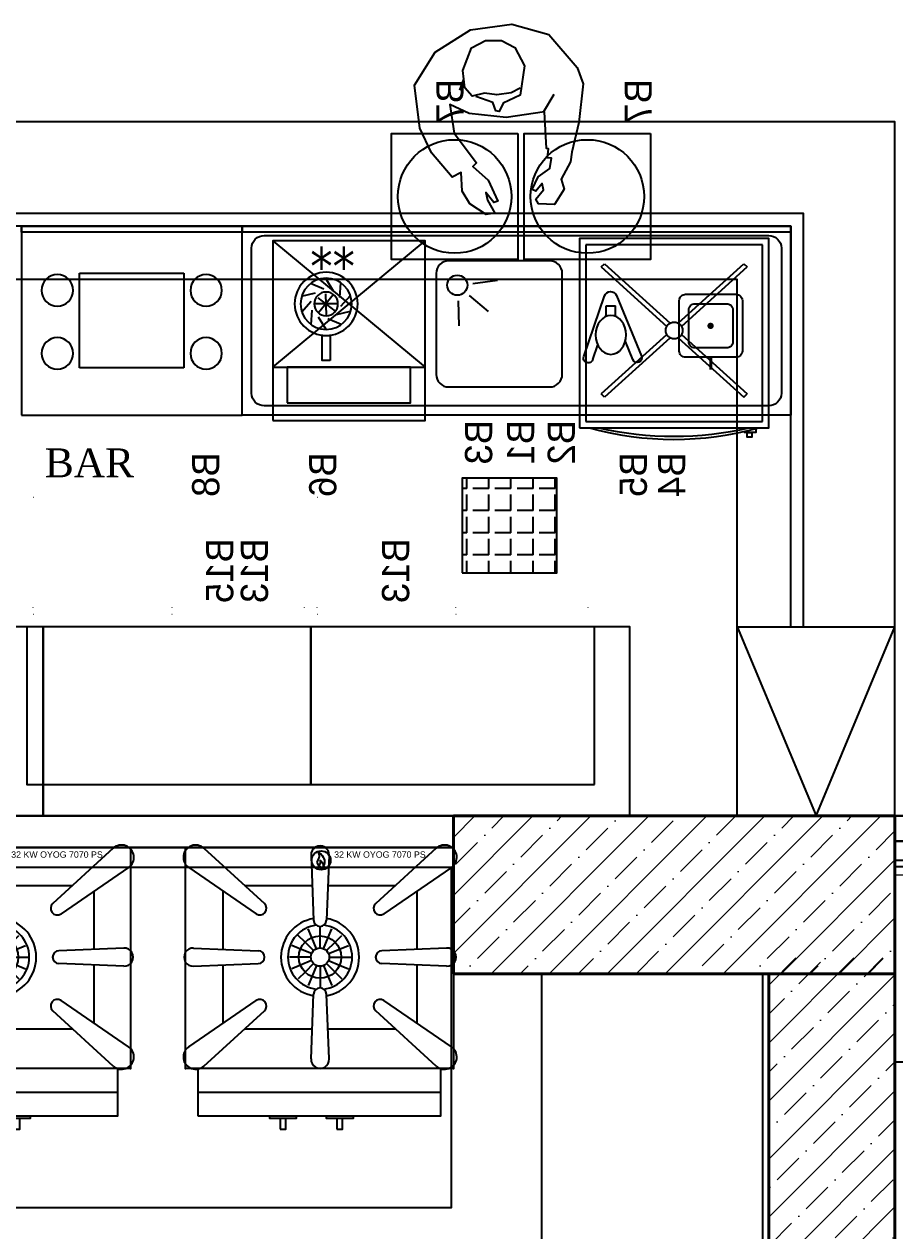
# Model space of a CAD drawing. Header units: millimetres. Extents: x 1531071 to 1560283, y -701792 to -691067.
# Drawn here: x 1553351.1 to 1553627.2, y -699706.7 to -699324.2 of the extents above; entities that cross this region are included whole.
import ezdxf
from ezdxf.enums import TextEntityAlignment as Align

# ---------------------------------------------------------------- set-up
doc = ezdxf.new("R2010")
doc.units = ezdxf.units.MM
doc.header["$LTSCALE"] = 20
doc.header["$MEASUREMENT"] = 0
for name, pattern in [('DASHED', [19.05, 12.7, -6.35]), ('DOT', [6.35, 0, -6.35]), ('HIDDEN2', [4.7625, 3.175, -1.5875])]:
    doc.linetypes.add(name, pattern=pattern)
for name, color, linetype, lineweight in [('-DWG_DETAY4', 7, 'DOT', 18), ('0 CE EQUP', 7, 'Continuous', 18), ('GRC-Ekipman', 4, 'Continuous', 25), ('wall ext', 30, 'Continuous', 30)]:
    doc.layers.add(name, color=color, linetype=linetype, lineweight=lineweight)
for name, color, linetype in [('0 CE MDF', 30, 'Continuous'), ('Kıtc-002 Çizgi', 7, 'Continuous'), ('Kıtc-021 Gaz Tes Yazı 001', 3, 'Continuous'), ('Kıtc-024 Gaz Tes İşaretler', 3, 'Continuous'), ('PLEPO', 8, 'Continuous'), ('S2000-002 Çizgi', 7, 'Continuous'), ('set altı dolap', 92, 'Continuous'), ('SOŞUK ODA PANELİ', 4, 'Continuous')]:
    doc.layers.add(name, color=color, linetype=linetype)
for name, color, linetype, lineweight, true_color in [('Двери ArchiCAD_Ном._пера__23', 7, 'Continuous', 40, 0xff6600), ('Двери ArchiCAD_Ном._пера__47', 7, 'Continuous', 25, 0x373737), ('Конструктив - Колонны_Ном._пера__202', 7, 'Continuous', 0, 0x38637a), ('Конструктив - Колонны_Ном._пера__28', 7, 'Continuous', 40, 0xffe4e1), ('Конструктив - Перегородки_Ном._пера__47', 7, 'Continuous', 25, 0x373737)]:
    doc.layers.add(name, color=color, linetype=linetype, lineweight=lineweight, true_color=true_color)
doc.styles.get("Standard").update_dxf_attribs({"font": 'tahoma.ttf', "height": 10})
doc.styles.add('TAKSİM', font='GOTHIC.TTF', dxfattribs={"height": 20})
doc.styles.add('Times New  Roman', font='times.ttf')

# ---------------------------------------------------------------- blocks, each defined once
blk = doc.blocks.new('A$C723D60DA')
at = {"layer": 'S2000-002 Çizgi'}
for points in [[(0, 3.66), (60, 3.66), (60, 63.66), (0, 63.66)], [(53.17, 2.2), (54.63, 2.2), (54.63, 0.75), (53.17, 0.75)]]:
    blk.add_lwpolyline(points, close=True, dxfattribs=at)
at = {"layer": 'S2000-002 Çizgi', "linetype": 'DASHED', "ltscale": 0.5}
blk.add_lwpolyline([(2, 5.66), (58, 5.66), (58, 61.66), (2, 61.66)], close=True, dxfattribs=at)
for points in [[(6.84, 54.65), (7.88, 55.69)], [(6.84, 54.65), (27.66, 35.82)], [(7.88, 55.69), (28.7, 36.87)], [(31.37, 36.94), (52.12, 55.69)], [(32.41, 35.9), (53.16, 54.65)], [(52.12, 55.69), (53.16, 54.65)], [(27.59, 33.16), (6.84, 14.41)], [(28.63, 32.11), (7.88, 13.37)], [(31.3, 32.19), (52.12, 13.37)], [(32.34, 33.23), (53.16, 14.41)], [(7.88, 13.37), (6.84, 14.41)], [(52.12, 13.37), (53.16, 14.41)]]:
    blk.add_lwpolyline(points, dxfattribs=at)
at = {"layer": 'S2000-002 Çizgi'}
for points in [[(52.21, 3.18), (52.21, 3.66), (55.85, 3.66)], [(55.85, 3.31), (55.85, 2.2), (52.21, 2.2)]]:
    blk.add_lwpolyline(points, dxfattribs=at)
at = {"layer": 'S2000-002 Çizgi', "linetype": 'DASHED', "ltscale": 0.5}
blk.add_circle((30, 34.53), 2.67, dxfattribs=at)
at = {"layer": 'S2000-002 Çizgi'}
for centre, radius, start, end in [((29.9, 100.61), 100.61, 254.4941, 285.5059), ((29.9, 109.49), 108.49, 257.2819, 282.7181)]:
    blk.add_arc(centre, radius, start, end, dxfattribs=at)
blk = doc.blocks.new('A$C3C3A6592')
at = {"layer": 'S2000-002 Çizgi'}
for points in [[(0, 57), (48.31, 16.91)], [(0, 16.91), (48.31, 57)], [(0, 16.91), (48.31, 16.91)]]:
    blk.add_lwpolyline(points, dxfattribs=at)
for points in [[(0, 0), (48.31, 0), (48.31, 57), (0, 57)], [(4.59, 5.64), (43.71, 5.64), (43.71, 16.91), (4.59, 16.91)]]:
    blk.add_lwpolyline(points, close=True, dxfattribs=at)
blk.add_text('**', height=12, dxfattribs=at).set_placement((11.89, 43.01))
blk = doc.blocks.new('A$C0D0247C1')
at = {"layer": 'Kıtc-002 Çizgi'}
for points in [[(2, 0), (18, 0, 0.414214), (20, 2), (20, 18, 0.414214), (18, 20), (2, 20, 0.414214), (0, 18), (0, 2, 0.414214)], [(5, 3), (15, 3, 0.414214), (17, 5), (17, 15, 0.414214), (15, 17), (5, 17, 0.414214), (3, 15), (3, 5, 0.414214)]]:
    blk.add_lwpolyline(points, format="xyb", close=True, dxfattribs=at)
at = {"layer": 'Kıtc-002 Çizgi', "const_width": 1}
blk.add_lwpolyline([(9.53, 10.08, 1), (10.53, 10.08, 1)], format="xyb", close=True, dxfattribs=at)
blk.add_lwpolyline([(20, 10), (23.95, 10)], dxfattribs=at)
blk = doc.blocks.new('A$C4AF1199D')
at = {"layer": 'Kıtc-002 Çizgi'}
for points in [[(5.4, 24.63), (5.79, 20.04)], [(10.19, 26.12), (7.81, 22.18)], [(14.95, 24.51), (10.7, 22.72)], [(2.4, 20.6), (5.42, 17.12)], [(12.59, 19.94), (7.13, 15.7)], [(7.66, 20.97), (12.41, 15.17)], [(10.18, 21.16), (10, 14.25)], [(17.85, 20.42), (13.36, 21.46)], [(2.34, 15.58), (6.83, 14.54)], [(6.25, 18), (13.75, 18)], [(14.79, 11.37), (14.4, 15.96)], [(17.79, 15.4), (14.77, 18.88)], [(5.24, 11.49), (9.49, 13.28)], [(10, 9.88), (12.38, 13.82)]]:
    blk.add_lwpolyline(points, dxfattribs=at)
blk.add_lwpolyline([(8.75, 0), (11.25, 0), (11.25, 8), (8.75, 8)], close=True, dxfattribs=at)
for radius in [10, 8.12, 3.75]:
    blk.add_circle((10, 18), radius, dxfattribs=at)
blk = doc.blocks.new('A$C7D36761A')
at = {"layer": 'Kıtc-002 Çizgi'}
for points in [[(0, 20.47), (6.62, 1.21, 0.691141), (10.36, 1.1), (18.29, 20.3)], [(2.84, 21.45), (4.45, 16.75, 0.691141)]]:
    blk.add_lwpolyline(points, format="xyb", dxfattribs=at)
for points in [[(13.14, 15.69), (15.51, 21.45)], [(7.07, 7.73), (7.07, 4.38)], [(10.07, 7.71), (10.07, 4.38)], [(7.07, 4.38), (10.07, 4.38)]]:
    blk.add_lwpolyline(points, dxfattribs=at)
for centre, start, end in [((1.42, 20.96), 18.9768, 198.9768), ((16.9, 20.88), 337.5765, 157.5765)]:
    blk.add_arc(centre, 1.5, start, end, dxfattribs=at)
blk.add_ellipse((8.6, 13.59), major_axis=(0, -6.18), ratio=0.781319, dxfattribs=at)
blk = doc.blocks.new('A$C316C52EF')
for points in [[(70, 0), (0, 0), (0, 60), (70, 60)], [(0, 58), (70, 58), (70, 60), (0, 60)]]:
    blk.add_lwpolyline(points, close=True)
at = {"layer": 'S2000-002 Çizgi'}
for p, q in [((18.45, 45.09), (18.45, 15.09)), ((51.55, 45.09), (18.45, 45.09)), ((51.55, 15.09), (51.55, 45.09)), ((18.45, 15.09), (51.55, 15.09))]:
    blk.add_line(p, q, dxfattribs=at)
for centre in [(11.4, 39.61), (58.6, 39.61), (11.4, 19.61), (58.6, 19.61)]:
    blk.add_circle(centre, 5, dxfattribs=at)
blk = doc.blocks.new('A$C7B661098')
at = {"layer": '-DWG_DETAY4', "color": 0}
for p, q in [((54, 74.52), (54, 116.52)), ((54, 30.52), (54, 72.52))]:
    blk.add_line(p, q, dxfattribs=at)
for points in [[(56, 116.52), (91, 116.52, -0.454885), (56, 74.55, -0.414214)], [(56, 30.52), (91, 30.52, 0.454885), (56, 72.49, 0.414214)]]:
    blk.add_lwpolyline(points, format="xyb", dxfattribs=at)
blk.add_lwpolyline([(0, 118.52), (50, 118.52), (50, 28.52), (0, 28.52)], close=True)
blk = doc.blocks.new('A$C74735DFE')
at = {"layer": 'Kıtc-024 Gaz Tes İşaretler'}
blk.add_circle((38.3, 38.3), 38.3, dxfattribs=at)
for points, knots in [([(23, 31.1), (25.5, 37.4), (36.3, 53.2), (21.4, 81.4), (47.3, 56.5), (51.6, 38.6)], [12.776613, 12.776613, 12.776613, 12.776613, 30.852712, 43.460631, 77.656151, 77.656151, 77.656151, 77.656151]), ([(51.6, 38.6), (55.7, 21.8), (39.2, -9), (28.1, 18.4), (23, 31.1)], [77.656151, 77.656151, 77.656151, 77.656151, 109.670532, 137.365521, 137.365521, 137.365521, 137.365521]), ([(32, 18.2), (33.2, 21.3), (38.6, 29.2), (31.2, 43.3), (44.1, 30.9), (46.3, 21.9)], [12.776613, 12.776613, 12.776613, 12.776613, 30.852712, 43.460631, 77.656151, 77.656151, 77.656151, 77.656151]), ([(46.3, 21.9), (48.3, 13.5), (40.1, -1.9), (34.5, 11.8), (32, 18.2)], [77.656151, 77.656151, 77.656151, 77.656151, 109.670532, 137.365521, 137.365521, 137.365521, 137.365521])]:
    blk.add_open_spline(points, degree=3, knots=knots, dxfattribs=at)
blk = doc.blocks.new('A$C5C0F409C')
for p, q in [((6.53, 89.07), (25.7, 71.59)), ((80.18, 89.07), (61.01, 71.59)), ((40.48, 86.82), (41.3, 66.26)), ((46.22, 86.82), (45.4, 66.26)), ((1.7, 82.97), (23.09, 68.3)), ((85.01, 82.97), (63.61, 68.3)), ((19.44, 77.3), (40.86, 77.3)), ((45.84, 77.3), (67.26, 77.3)), ((12.55, 75.53), (12.55, 57.04)), ((74.15, 57.04), (74.15, 75.53)), ((3.21, 57.41), (23.77, 56.59)), ((83.5, 57.41), (62.93, 56.59)), ((3.21, 51.68), (23.77, 52.5)), ((12.55, 52.05), (12.55, 33.57)), ((83.5, 51.68), (62.93, 52.5)), ((74.15, 33.57), (74.15, 52.05)), ((40.48, 22.27), (41.3, 42.84)), ((46.22, 22.27), (45.4, 42.84)), ((1.7, 26.13), (23.09, 40.79)), ((85.01, 26.13), (63.61, 40.79)), ((6.53, 20.03), (25.7, 37.5)), ((80.18, 20.03), (61.01, 37.5)), ((19.44, 31.8), (40.86, 31.8)), ((45.84, 31.8), (67.26, 31.8)), ((4.63, 11.79), (81.63, 11.79))]:
    blk.add_line(p, q)
for points in [[(0.63, 89.29), (85.63, 89.29), (85.63, 19.29), (0.63, 19.29)], [(4.63, 4.29), (81.63, 4.29), (81.63, 19.29), (4.63, 19.29)], [(27.44, 4.29), (35.82, 4.29), (35.82, 3.39), (27.44, 3.39)], [(45.44, 4.29), (53.82, 4.29), (53.82, 3.39), (45.44, 3.39)], [(30.69, 0), (32.52, 0), (32.52, 3.39), (30.69, 3.39)], [(48.69, 0), (50.52, 0), (50.52, 3.39), (48.69, 3.39)]]:
    blk.add_lwpolyline(points, close=True)
for centre, radius, start, end in [((3.9, 86.18), 3.9, 47.6543, 235.5767), ((43.35, 86.94), 2.87, 357.7185, 182.2815), ((82.81, 86.18), 3.9, 304.4233, 132.3457), ((24.28, 70.04), 2.1, 235.5767, 47.6543), ((62.42, 70.04), 2.1, 132.3457, 304.4233), ((43.35, 54.55), 12.4, 99.6047, 260.3953), ((43.35, 66.34), 2.05, 182.2815, 357.7185), ((43.35, 54.55), 12.4, 279.6047, 80.3953), ((43.35, 54.55), 10.2, 96.7524, 263.2476), ((43.35, 54.55), 10.2, 276.7524, 83.2476), ((3.09, 54.55), 2.87, 87.7185, 272.2815), ((83.61, 54.55), 2.87, 267.7185, 92.2815), ((23.69, 54.55), 2.05, 272.2815, 87.7185), ((63.01, 54.55), 2.05, 92.2815, 267.7185), ((43.35, 42.75), 2.05, 2.2815, 177.7185), ((24.28, 39.05), 2.1, 312.3457, 124.4233), ((62.42, 39.05), 2.1, 55.5767, 227.6543), ((3.9, 22.91), 3.9, 124.4233, 312.3457), ((82.81, 22.91), 3.9, 227.6543, 55.5767), ((43.35, 22.16), 2.87, 177.7185, 2.2815)]:
    blk.add_arc(centre, radius, start, end)
for p in [(0.63, 89.29), (85.63, 89.29), (0.63, 19.29), (85.63, 19.29)]:
    blk.add_point(p)
at = {"layer": 'Kıtc-024 Gaz Tes İşaretler', "xscale": 0.0782761951985515, "yscale": 0.0782761951985515, "zscale": 0.0782761951985515}
blk.add_blockref('A$C74735DFE', (40.68, 82.24), dxfattribs=at)
at = {"layer": 'Kıtc-021 Gaz Tes Yazı 001', "color": 3, "lineweight": 15, "insert": (47.82, 91.4), "char_height": 2, "attachment_point": 1}
blk.add_mtext_dynamic_manual_height_columns('{\\f@Arial Unicode MS|b0|i0|c162|p34;\\P32 KW OYOG 7070 PS}', width=52.0222, gutter_width=50, heights=[0], dxfattribs=at)
blk = doc.blocks.new('*U211')
at = {"lineweight": -2}
blk.add_line((0, -1.51), (0, 1.51), dxfattribs=at)
blk = doc.blocks.new('*U212')
at = {"color": 0, "linetype": 'ByBlock', "lineweight": -2}
for p, rotation in [((-12390.36, -1412.27), 22.50000000000001), ((-12384.06, -1412.27), 337.5000000000001), ((-12393.03, -1414.05), 45.00000000000001), ((-12381.39, -1414.05), 315), ((-12394.81, -1416.72), 67.5), ((-12379.61, -1416.72), 292.5000000000001), ((-12395.44, -1419.87), 90), ((-12394.81, -1423.02), 112.5), ((-12379.61, -1423.02), 247.5), ((-12378.98, -1419.87), 270), ((-12393.03, -1425.69), 135), ((-12390.36, -1427.47), 157.5), ((-12387.21, -1428.1), 180), ((-12384.06, -1427.47), 202.5000000000001), ((-12381.39, -1425.69), 225)]:
    blk.add_blockref('*U211', p, dxfattribs=dict(at, rotation=rotation))
blk.add_blockref('*U211', (-12387.21, -1411.64), dxfattribs=at)
blk = doc.blocks.new('*U213')
at = {"lineweight": -2}
blk.add_line((0, -1.91), (0, 1.91), dxfattribs=at)
blk = doc.blocks.new('*U214')
at = {"color": 0, "linetype": 'ByBlock', "lineweight": -2}
for p, rotation in [((-12390.61, -1416.47), 45.00000000000001), ((-12389.05, -1415.43), 22.50000000000001), ((-12385.37, -1415.43), 337.5000000000001), ((-12383.81, -1416.47), 314.9999999999999), ((-12391.65, -1418.03), 67.5), ((-12382.77, -1418.03), 292.5000000000001), ((-12392.02, -1419.87), 90), ((-12391.65, -1421.71), 112.5), ((-12390.61, -1423.27), 135), ((-12389.05, -1424.31), 157.5), ((-12387.21, -1424.68), 180), ((-12385.37, -1424.31), 202.5), ((-12383.81, -1423.27), 225), ((-12382.77, -1421.71), 247.5), ((-12382.4, -1419.87), 270)]:
    blk.add_blockref('*U213', p, dxfattribs=dict(at, rotation=rotation))
blk.add_blockref('*U213', (-12387.21, -1415.06), dxfattribs=at)
blk = doc.blocks.new('A$C51A677A2')
at = {"lineweight": -2}
for radius in [6.72, 2.9]:
    blk.add_circle((43.35, 54.55), radius, dxfattribs=at)
for name, p in [('A$C5C0F409C', (0, 0)), ('*U212', (12430.56, 1474.42)), ('*U214', (12430.56, 1474.42))]:
    blk.add_blockref(name, p, dxfattribs=at)
blk = doc.blocks.new('A$C098E0CC9')
at = {"layer": 'Kıtc-002 Çizgi', "color": 254, "linetype": 'DASHED'}
for p, q in [((8, 76), (42, 8)), ((42, 76), (8, 8))]:
    blk.add_line(p, q, dxfattribs=at)
at = {"layer": 'Kıtc-002 Çizgi'}
for points in [[(0, 8), (160, 8), (160, 78), (0, 78)], [(5, 4), (45, 4), (45, 8), (5, 8)], [(20, 0), (30, 0), (30, 4), (20, 4)]]:
    blk.add_lwpolyline(points, close=True, dxfattribs=at)
at = {"layer": 'Kıtc-002 Çizgi', "color": 254, "linetype": 'DASHED'}
blk.add_lwpolyline([(42, 8), (8, 8), (8, 76), (42, 76)], close=True, dxfattribs=at)
blk = doc.blocks.new('A$C27851754')
at = {"layer": 'Kıtc-002 Çizgi', "linetype": 'HIDDEN2'}
for p, q in [((5, 34), (5, 8)), ((45, 34), (45, 8))]:
    blk.add_line(p, q, dxfattribs=at)
for points in [[(5, 34), (45, 34), (45, 38), (5, 38)], [(20, 30), (30, 30), (30, 34), (20, 34)], [(5, 24), (45, 24), (45, 28), (5, 28)], [(20, 20), (30, 20), (30, 24), (20, 24)], [(5, 14), (45, 14), (45, 18), (5, 18)], [(20, 10), (30, 10), (30, 14), (20, 14)], [(5, 4), (45, 4), (45, 8), (5, 8)], [(20, 0), (30, 0), (30, 4), (20, 4)]]:
    blk.add_lwpolyline(points, close=True, dxfattribs=at)
at = {"layer": 'set altı dolap'}
blk.add_blockref('A$C098E0CC9', (0, 30), dxfattribs=at)
blk = doc.blocks.new('G TEK SEPETLİ FRİTÖZ 7')
for p, q in [((0, -70), (0, 0)), ((0, 0), (40, 0)), ((0, -70), (0, 0)), ((0, 0), (40, 0)), ((40, 0), (40, -70)), ((40, 0), (40, -70)), ((0, -6), (40, -6)), ((0.1, -8), (39.9, -8)), ((40, -70), (0, -70)), ((40, -70), (0, -70))]:
    blk.add_line(p, q)
at = {"color": 251, "lineweight": 9}
for p, q in [((2.82, -5.37), (2.82, -1.15)), ((3.47, -5.37), (3.47, -1.15)), ((6.52, -5.37), (6.52, -1.15)), ((7.17, -5.37), (7.17, -1.15)), ((7.17, -5.37), (7.17, -1.15)), ((10.22, -5.37), (10.22, -1.15)), ((10.87, -5.37), (10.87, -1.15)), ((10.87, -5.37), (10.87, -1.15)), ((13.92, -5.37), (13.92, -1.15)), ((14.57, -5.37), (14.57, -1.15)), ((14.57, -5.37), (14.57, -1.15)), ((17.62, -5.37), (17.62, -1.15)), ((18.27, -5.37), (18.27, -1.15)), ((18.27, -5.37), (18.27, -1.15)), ((21.32, -5.37), (21.32, -1.15)), ((21.97, -5.37), (21.97, -1.15)), ((21.97, -5.37), (21.97, -1.15)), ((25.02, -5.37), (25.02, -1.15)), ((25.67, -5.37), (25.67, -1.15)), ((25.67, -5.37), (25.67, -1.15)), ((28.72, -5.37), (28.72, -1.15)), ((29.37, -5.37), (29.37, -1.15)), ((29.37, -5.37), (29.37, -1.15)), ((32.42, -5.37), (32.42, -1.15)), ((33.07, -5.37), (33.07, -1.15)), ((33.07, -5.37), (33.07, -1.15)), ((36.12, -5.37), (36.12, -1.15)), ((36.77, -5.37), (36.77, -1.15)), ((36.77, -5.37), (36.77, -1.15)), ((0.1, -10.7), (39.9, -10.7)), ((30.75, -9.7), (9.25, -9.7)), ((30.75, -10.2), (9.25, -10.2)), ((10.5, -11), (29.5, -11)), ((2.7, -12), (2.7, -61)), ((8.5, -13), (8.5, -44)), ((12, -13.5), (12, -43.5)), ((12.1, -13.5), (27.9, -13.5)), ((14, -13.5), (14, -43.5)), ((16, -13.5), (16, -43.5)), ((18, -13.5), (18, -43.5)), ((20, -13.5), (20, -43.5)), ((22, -13.5), (22, -43.5)), ((24, -13.5), (24, -43.5)), ((26, -13.5), (26, -43.5)), ((28, -13.5), (28, -43.5)), ((31.5, -13), (31.5, -44)), ((37.3, -12), (37.3, -61)), ((9.5, -16.1), (9.5, -40.9)), ((9.5, -17.5), (30.5, -17.5)), ((9.57, -15.5), (30.43, -15.5)), ((30.5, -16.1), (30.5, -40.9)), ((9.5, -19.5), (30.5, -19.5)), ((9.5, -21.5), (30.5, -21.5)), ((9.5, -23.5), (30.5, -23.5)), ((9.5, -25.5), (30.5, -25.5)), ((9.5, -27.5), (30.5, -27.5)), ((9.5, -29.5), (30.5, -29.5)), ((9.5, -31.5), (30.5, -31.5)), ((9.5, -33.5), (30.5, -33.5)), ((9.5, -35.5), (30.5, -35.5)), ((9.5, -37.5), (30.5, -37.5)), ((9.5, -39.5), (30.5, -39.5)), ((9.57, -41.5), (30.43, -41.5)), ((12.1, -43.5), (27.9, -43.5)), ((18.55, -43.5), (18.55, -50.07)), ((19.15, -43.5), (19.15, -50.07)), ((20.85, -43.5), (20.85, -50.07)), ((21.45, -43.5), (21.45, -50.07)), ((10.5, -46), (29.5, -46)), ((20.85, -46.02), (19.15, -46.02)), ((18, -50.07), (18, -62.57)), ((18, -50.07), (22, -50.07)), ((22, -50.07), (22, -62.57)), ((6.7, -65), (33.3, -65)), ((18, -62.57), (22, -62.57)), ((18.55, -62.57), (18.55, -63.12)), ((19.15, -62.57), (19.15, -63.12)), ((20.85, -63.12), (20.85, -62.57)), ((21.45, -62.57), (21.45, -63.12))]:
    blk.add_line(p, q, dxfattribs=at)
for centre, radius, start, end in [((3.15, -1.15), 0.325, 90, 180), ((3.15, -1.15), 0.325, 0, 90), ((6.85, -1.15), 0.325, 90, 180), ((6.85, -1.15), 0.325, 0, 90), ((10.55, -1.15), 0.325, 90, 180), ((10.55, -1.15), 0.325, 0, 90), ((14.25, -1.15), 0.325, 90, 180), ((14.25, -1.15), 0.325, 0, 90), ((17.95, -1.15), 0.325, 90, 180), ((17.95, -1.15), 0.325, 0, 90), ((21.65, -1.15), 0.325, 90, 180), ((21.65, -1.15), 0.325, 0, 90), ((25.35, -1.15), 0.325, 90, 180), ((25.35, -1.15), 0.325, 0, 90), ((29.05, -1.15), 0.325, 90, 180), ((29.05, -1.15), 0.325, 0, 90), ((32.75, -1.15), 0.325, 90, 180), ((32.75, -1.15), 0.325, 0, 90), ((36.45, -1.15), 0.325, 90, 180), ((36.45, -1.15), 0.325, 0, 90), ((3.15, -5.37), 0.325, 180, 270), ((3.15, -5.37), 0.325, 270, 0), ((6.85, -5.37), 0.325, 180, 270), ((6.85, -5.37), 0.325, 270, 0), ((10.55, -5.37), 0.325, 180, 270), ((10.55, -5.37), 0.325, 270, 0), ((14.25, -5.37), 0.325, 180, 270), ((14.25, -5.37), 0.325, 270, 0), ((17.95, -5.37), 0.325, 180, 270), ((17.95, -5.37), 0.325, 270, 0), ((21.65, -5.37), 0.325, 180, 270), ((21.65, -5.37), 0.325, 270, 0), ((25.35, -5.37), 0.325, 180, 270), ((25.35, -5.37), 0.325, 270, 0), ((29.05, -5.37), 0.325, 180, 270), ((29.05, -5.37), 0.325, 270, 0), ((32.75, -5.37), 0.325, 180, 270), ((32.75, -5.37), 0.325, 270, 0), ((36.45, -5.37), 0.325, 180, 270), ((36.45, -5.37), 0.325, 270, 0), ((6.7, -12), 4, 161.0347, 180), ((10.5, -13), 2, 90, 180), ((9.25, -9.95), 0.25, 90, 270.0001), ((29.5, -13), 2, 0, 90), ((30.75, -9.95), 0.25, 269.9999, 90), ((33.3, -12), 4, 0, 18.9653), ((12.1, -16.1), 2.6, 90, 180), ((27.9, -16.1), 2.6, 0, 90), ((12.1, -40.9), 2.6, 180, 270), ((27.9, -40.9), 2.6, 270, 0), ((10.5, -44), 2, 180, 270), ((29.5, -44), 2, 270, 0), ((6.7, -61), 4, 180, 270), ((33.3, -61), 4, 270, 0), ((20, -63.12), 1.45, 180, 0), ((20, -63.12), 0.85, 180, 0)]:
    blk.add_arc(centre, radius, start, end, dxfattribs=at)

msp = doc.modelspace()

# ---------------------------------------------------------------- hatches: boundary and pattern name
h = msp.add_hatch()
h.set_pattern_fill('ANGLE', color=256)
h.set_pattern_definition([(180, (1561363.602, -702209.5736), (2e-15, 6.985), [5.08, -1.905]), (90, (1561363.602, -702209.5736), (6.985, -1e-15), [5.08, -1.905])])
h.paths.add_polyline_path([(1553520.04, -699468.09), (1553490.04, -699468.09), (1553490.04, -699498.09), (1553520.04, -699498.09)])
at = {"layer": 'Конструктив - Колонны_Ном._пера__202', "linetype": 'Continuous'}
h = msp.add_hatch(dxfattribs=at)
h.set_pattern_fill('ЖЕЛЕЗОБЕТОН__ГОСТ_', color=1, scale=0.1, style=0, pattern_type=2)
h.set_pattern_definition([(45, (1547823.123, -706312.456), (-9.192388, 9.192388), []), (45, (1547818.527, -706307.86), (-9.192388, 9.192388), [9.75, -3.25, 0, -3.25])])
h.paths.add_polyline_path([(1553487.21, -699575.21), (1553487.21, -699625.21), (1553627.21, -699625.21), (1553627.21, -699575.21)])
h = msp.add_hatch(dxfattribs=at)
h.set_pattern_fill('ЖЕЛЕЗОБЕТОН__ГОСТ_', color=1, scale=0.1, style=0, pattern_type=2)
h.set_pattern_definition([(45, (1547833.123, -706412.456), (-9.192388, 9.192388), []), (45, (1547828.527, -706407.86), (-9.192388, 9.192388), [9.75, -3.25, 0, -3.25])])
h.paths.add_polyline_path([(1553627.21, -699620.21), (1553587.21, -699620.21), (1553587.21, -700140.21), (1553627.21, -700140.21)])

# ---------------------------------------------------------------- linework, layer by layer
for points in [[(1553507.6, -699358.85), (1553507.6, -699398.85), (1553467.6, -699398.85), (1553467.6, -699358.85)], [(1553549.7, -699358.85), (1553549.7, -699398.85), (1553509.7, -699398.85), (1553509.7, -699358.85)], [(1553490.04, -699498.09), (1553520.04, -699498.09), (1553520.04, -699468.09), (1553490.04, -699468.09)], [(1553190.34, -699515.21), (1553190.34, -699575.21), (1553357.09, -699575.21), (1553357.09, -699515.21)], [(1553357.09, -699515.21), (1553357.09, -699575.21), (1553543.13, -699575.21), (1553543.13, -699515.21)]]:
    msp.add_lwpolyline(points, close=True)
at = {"color": 0, "lineweight": 30, "ltscale": 0.5}
for points in [[(1553487.21, -699575.21), (1553157.16, -699575.21)], [(1553917.21, -699575.21), (1553917.21, -699583.21), (1553627.21, -699583.21)], [(1553487.21, -699585.21), (1553157.16, -699585.21)]]:
    msp.add_lwpolyline(points, dxfattribs=at)
msp.add_lwpolyline([(1553627.21, -699575.21), (1553917.21, -699575.21), (1553917.21, -699583.21), (1553627.21, -699583.21)], close=True, dxfattribs=at)
for centre in [(1553487.6, -699378.85), (1553529.7, -699378.85)]:
    msp.add_circle(centre, 18)
at = {"layer": '0 CE MDF', "lineweight": -3, "ltscale": 0.5}
for points in [[(1553627.21, -699575.21), (1553627.21, -699355.21), (1553188.15, -699355.21)], [(1553598.21, -699515.23), (1553598.21, -699384.21), (1553188.15, -699384.21)], [(1553594.21, -699515.23), (1553594.21, -699388.21), (1553188.15, -699388.21)], [(1553577.21, -699575.21), (1553577.21, -699405.21), (1553188.15, -699405.21)], [(1553577.21, -699515.23), (1553627.21, -699515.23)], [(1553577.21, -699515.23), (1553602.21, -699575.21), (1553627.21, -699515.23)]]:
    msp.add_lwpolyline(points, dxfattribs=at)
at = {"layer": 'PLEPO', "color": 1, "elevation": -45.43}
msp.add_lwpolyline([(1553516.13, -699352.07), (1553504, -699353.85), (1553492.18, -699352.58), (1553486.12, -699349.68), (1553487.44, -699358.83), (1553494.54, -699368.14), (1553493.43, -699369.38), (1553498.19, -699373.66), (1553501.3, -699380.31), (1553500.02, -699380.8), (1553497.5, -699377.58), (1553498.06, -699380.05), (1553500.38, -699384.1), (1553497.57, -699384.54), (1553492.41, -699381.17), (1553490.03, -699377.12), (1553489.68, -699371.24), (1553486.83, -699372.68), (1553480.22, -699364.99), (1553476.61, -699357.17), (1553474.88, -699343.6), (1553481.43, -699333.15), (1553492.67, -699326.03), (1553505.78, -699324.22), (1553517.48, -699327.51), (1553526.43, -699337.99), (1553528.4, -699343.1), (1553527.02, -699355.35), (1553524.8, -699364.8), (1553524.32, -699367.89), (1553521.39, -699373.33), (1553522.31, -699376.5), (1553519.25, -699381.37), (1553514.22, -699381.13), (1553513.31, -699379.75), (1553515.81, -699376.79), (1553515.34, -699374.71), (1553513.31, -699377.16), (1553512.19, -699376.62), (1553514.06, -699372.62), (1553517.83, -699369.97), (1553518.28, -699366.69), (1553517.05, -699366.57), (1553517.4, -699363.71), (1553516.79, -699363.65)], close=True, dxfattribs=at)
for points in [[(1553508.42, -699344.47), (1553505.58, -699345.96), (1553500.96, -699346.6), (1553497.12, -699346.11), (1553493.22, -699347.1), (1553490.8, -699344.4), (1553490.21, -699338.95), (1553492.92, -699331.78), (1553497.38, -699329.45), (1553502.42, -699329.45), (1553506.69, -699331.59), (1553509.79, -699337.4), (1553508.44, -699346.7), (1553502.95, -699349.23), (1553501.74, -699351.87), (1553500.67, -699351.72), (1553499.68, -699349.09), (1553494.35, -699347.17)], [(1553490.38, -699341.67), (1553489.2, -699345.12)], [(1553515.9, -699351.93), (1553519.17, -699346.37)]]:
    msp.add_lwpolyline(points, dxfattribs=at)
at = {"layer": 'S2000-002 Çizgi'}
for p, q in [((1553493.4, -699406.46), (1553501.21, -699405.35)), ((1553493.4, -699406.46), (1553501.21, -699405.35)), ((1553492.17, -699410.27), (1553498.27, -699415.28)), ((1553492.17, -699410.27), (1553498.27, -699415.28)), ((1553488.77, -699411.93), (1553488.96, -699419.82))]:
    msp.add_line(p, q, dxfattribs=at)
for points in [[(1553594.21, -699448.21), (1553420.21, -699448.21), (1553420.21, -699388.21), (1553594.21, -699388.21)], [(1553594.21, -699390.21), (1553420.21, -699390.21), (1553420.21, -699388.21), (1553594.21, -699388.21)], [(1553594.21, -699448.21), (1553420.21, -699448.21), (1553420.21, -699388.21), (1553594.21, -699388.21)], [(1553594.21, -699390.21), (1553420.21, -699390.21), (1553420.21, -699388.21), (1553594.21, -699388.21)]]:
    msp.add_lwpolyline(points, close=True, dxfattribs=at)
for points in [[(1553587.21, -699445.21), (1553427.21, -699445.21, -0.414214), (1553423.21, -699441.21), (1553423.21, -699395.21, -0.414214), (1553427.21, -699391.21), (1553587.21, -699391.21, -0.414214), (1553591.21, -699395.21), (1553591.21, -699441.21, -0.414214)], [(1553587.21, -699445.21), (1553427.21, -699445.21, -0.414214), (1553423.21, -699441.21), (1553423.21, -699395.21, -0.414214), (1553427.21, -699391.21), (1553587.21, -699391.21, -0.414214), (1553591.21, -699395.21), (1553591.21, -699441.21, -0.414214)], [(1553485.74, -699439.23), (1553517.74, -699439.23, 0.414214), (1553521.74, -699435.23), (1553521.74, -699403.23, 0.414214), (1553517.74, -699399.23), (1553485.74, -699399.23, 0.414214), (1553481.74, -699403.23), (1553481.74, -699435.23, 0.414214)], [(1553485.74, -699439.23), (1553517.74, -699439.23, 0.414214), (1553521.74, -699435.23), (1553521.74, -699403.23, 0.414214), (1553517.74, -699399.23), (1553485.74, -699399.23, 0.414214), (1553481.74, -699403.23), (1553481.74, -699435.23, 0.414214)]]:
    msp.add_lwpolyline(points, format="xyb", close=True, dxfattribs=at)
msp.add_circle((1553488.46, -699406.97), 3.19, dxfattribs=at)
msp.add_circle((1553488.46, -699406.97), 3.19, dxfattribs=at)
at = {"layer": 'SOŞUK ODA PANELİ', "color": 0, "lineweight": -3, "ltscale": 0.5}
msp.add_lwpolyline([(1553486.59, -699591.53), (1553155.28, -699591.53), (1553155.28, -699699.26), (1553486.59, -699699.26)], close=True, dxfattribs=at)
at = {"layer": 'wall ext', "color": 0, "lineweight": -3, "ltscale": 0.5}
msp.add_lwpolyline([(1553627.21, -699355.21), (1553149.21, -699355.21)], dxfattribs=at)
at = {"layer": 'Двери ArchiCAD_Ном._пера__23', "color": 0, "linetype": 'Continuous'}
msp.add_line((1553627.21, -699625.21), (1553617.21, -699625.21), dxfattribs=at)
at = {"layer": 'Двери ArchiCAD_Ном._пера__47', "color": 0, "linetype": 'Continuous'}
msp.add_line((1553617.21, -699625.21), (1553627.21, -699625.21), dxfattribs=at)
at = {"layer": 'Конструктив - Колонны_Ном._пера__28', "color": 0, "linetype": 'Continuous'}
for p, q in [((1553487.21, -699575.21), (1553487.21, -699625.21)), ((1553627.21, -699575.21), (1553487.21, -699575.21)), ((1553627.21, -699645.21), (1553627.21, -699595.21)), ((1553487.21, -699625.21), (1553627.21, -699625.21))]:
    msp.add_line(p, q, dxfattribs=at)
at = {"layer": 'Конструктив - Колонны_Ном._пера__28', "color": 0, "linetype": 'Continuous', "flags": 128}
for points in [[(1553627.21, -699915.21), (1553627.21, -699575.21)], [(1553587.21, -699625.21), (1553587.21, -700120.21)]]:
    msp.add_lwpolyline(points, dxfattribs=at)
at = {"layer": 'Конструктив - Перегородки_Ном._пера__47', "color": 0, "linetype": 'Continuous'}
msp.add_line((1553617.21, -699625.21), (1553627.21, -699625.21), dxfattribs=at)

# ---------------------------------------------------------------- block references
at = {"xscale": -1}
msp.add_blockref('A$C316C52EF', (1553420.21, -699448.21), dxfattribs=at)
at = {"color": 2, "xscale": -1, "rotation": 270}
for p in [(1553323.45, -699565.21), (1553413.45, -699565.21)]:
    msp.add_blockref('A$C7B661098', p, dxfattribs=at)
at = {"layer": 'GRC-Ekipman'}
msp.add_blockref('G TEK SEPETLİ FRİTÖZ 7', (1553627.21, -699583.21), dxfattribs=at)
at = {"layer": 'Kıtc-002 Çizgi', "lineweight": -2}
for p in [(1553299.18, -699674.5), (1553401.58, -699674.5)]:
    msp.add_blockref('A$C51A677A2', p, dxfattribs=at)
at = {"layer": 'S2000-002 Çizgi'}
for name, p in [('A$C3C3A6592', (1553429.94, -699449.87)), ('A$C723D60DA', (1553527.24, -699455.84))]:
    msp.add_blockref(name, p, dxfattribs=at)
at = {"layer": 'S2000-002 Çizgi', "xscale": -1}
msp.add_blockref('A$C4AF1199D', (1553456.86, -699430.89), dxfattribs=at)
for name, p, rotation in [('A$C7D36761A', (1553528.55, -699409.12), 180), ('A$C0D0247C1', (1553578.84, -699409.83), 90)]:
    msp.add_blockref(name, p, dxfattribs=dict(at, rotation=rotation))
at = {"layer": 'set altı dolap', "xscale": -1, "rotation": 270}
msp.add_blockref('A$C27851754', (1553477.21, -699785.21), dxfattribs=at)

# ---------------------------------------------------------------- texts
at = {"style": 'TAKSİM', "text_generation_flag": 2}
for s, p in [('B7', (1553490.45, -699348.7)), ('B7', (1553550.14, -699348.7)), ('B3', (1553499.52, -699456.75)), ('B1', (1553512.83, -699456.75)), ('B2', (1553525.75, -699456.75)), ('B8', (1553412.99, -699467.02)), ('B6', (1553450.1, -699467.02)), ('B5', (1553548.57, -699467.02)), ('B4', (1553560.73, -699467.02)), ('B15', (1553417.41, -699497.47)), ('B13', (1553428.43, -699497.47)), ('B13', (1553473.2, -699497.47))]:
    msp.add_text(s, height=8.64, rotation=90, dxfattribs=at).set_placement(p, align=Align.CENTER)
at = {"layer": '0 CE EQUP', "color": 0, "lineweight": -3, "ltscale": 0.5, "style": 'Times New  Roman'}
msp.add_text('BAR', height=9.117, dxfattribs=at).set_placement((1553357.65, -699467.82))

doc.saveas('drawing.dxf')
